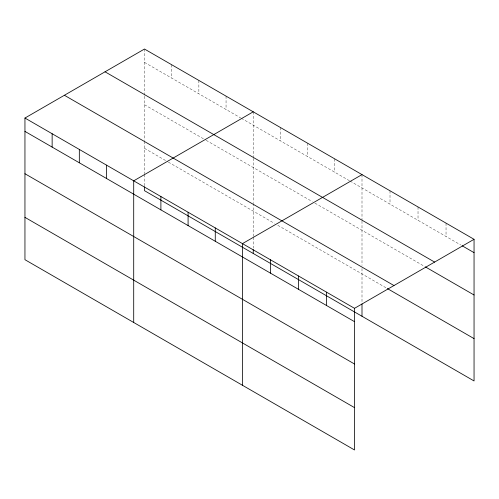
<?xml version="1.0" encoding="UTF-8"?>
<svg xmlns="http://www.w3.org/2000/svg" width="499" height="499" viewBox="0 0 499 499"><rect width="100%" height="100%" fill="white"/><g stroke="black" fill="none" stroke-linecap="round" stroke-linejoin="round"><path stroke-width="0.37" stroke-dasharray="2.5 1.87" d="M144.485 62.381L240.643 117.895M241.304 118.275L349.4 180.688M350.061 181.068L460.708 244.953M144.485 104.721L205.494 139.945M206.156 140.325L312.262 201.584M314.913 203.118L424.693 266.497M144.485 148.34L167.695 161.745M168.356 162.125L274.462 223.384M277.781 225.298L386.675 288.173M446.037 223.128L446.037 236.476M418.025 206.96L418.025 220.309M390.012 190.786L390.012 204.135M362 174.613L362 220.29M362 221.063L362 265.356M362 268.468L362 302.406M334.81 158.913L334.81 172.261M307.621 143.213L307.621 156.567M280.432 127.519L280.432 140.868M253.243 111.82L253.243 157.503M253.243 158.27L253.243 202.563M253.243 203.343L253.243 236.538M253.243 237.306L253.243 248.084M226.053 96.126L226.053 109.474M198.864 80.426L198.864 93.775M171.675 64.727L171.675 78.075M144.485 49.033L144.485 95.484M144.485 96.251L144.485 140.556M144.485 141.329L144.485 173.746M144.485 174.519L144.485 186.065"/><path stroke-width="0.75" d="M354.515 364.008L354.515 308.32L24.95 118.045L24.95 259.698L354.515 449.967L354.515 364.008L24.95 173.733M24.95 118.045L144.485 49.033L474.05 239.302L474.05 380.955L144.485 190.68L144.485 186.832M253.243 111.82L133.707 180.831L133.707 322.485M362 174.613L242.464 243.624L242.464 385.278M354.515 308.32L474.05 239.302M462.043 245.72L474.05 252.65M105.04 71.806L434.604 262.081M425.36 266.884L474.05 294.99M64.396 95.272L393.961 285.54M387.343 288.553L474.05 338.615M24.95 131.393L354.515 321.668M24.95 217.358L354.515 407.627M362 303.947L362 316.266M326.502 292.146L326.502 305.494M298.489 275.972L298.489 289.32M270.477 259.798L270.477 273.146M253.243 249.625L253.243 253.473M215.275 227.924L215.275 241.273M188.086 212.231L188.086 225.579M160.896 196.531L160.896 209.879M106.518 165.138L106.518 178.486M79.329 149.438L79.329 162.786M52.139 133.744L52.139 147.093"/></g></svg>
